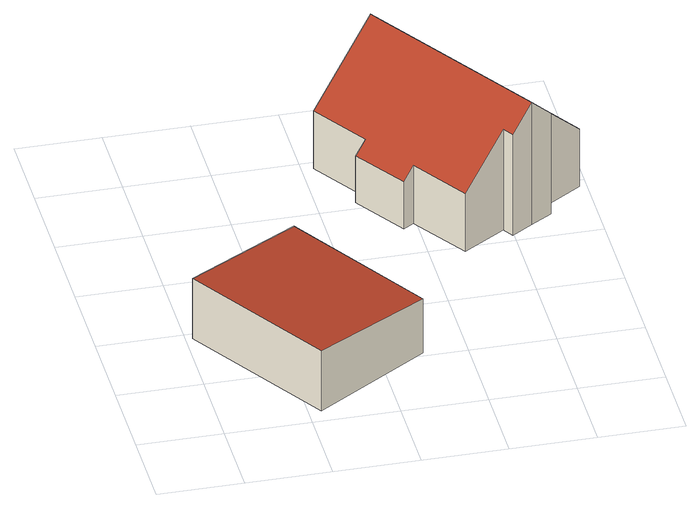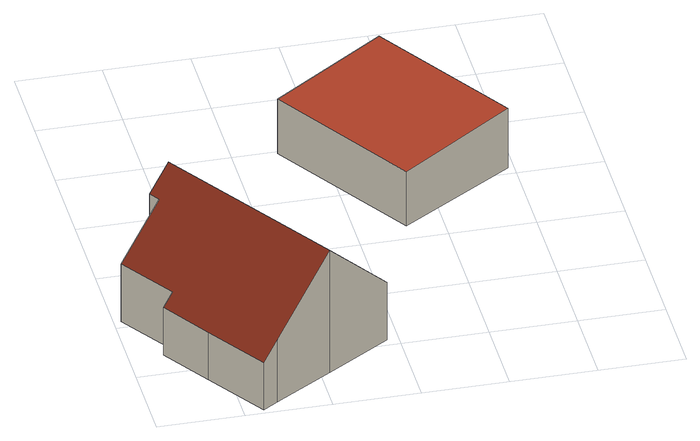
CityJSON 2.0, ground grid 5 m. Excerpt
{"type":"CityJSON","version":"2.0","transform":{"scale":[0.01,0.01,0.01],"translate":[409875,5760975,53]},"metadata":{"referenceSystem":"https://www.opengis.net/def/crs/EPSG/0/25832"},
"CityObjects":{
"building1":{"type":"Building","attributes":{"Gemeindeschluessel":"05515000","Geometrietyp2DReferenz":"3000","function":"31001_2460","roofType":"2100","measuredHeight":3.99},"geometry":[{"type":"Solid","lod":"2","boundaries":[[[[0,1,2,3]],[[4,5,1,0]],[[6,7,5,4]],[[3,2,7,6]],[[4,0,3,6]],[[1,5,7,2]]]],"semantics":{"surfaces":[{"type":"WallSurface"},{"type":"RoofSurface"},{"type":"GroundSurface"}],"values":[[0,0,0,0,1,2]]}}]},
"building2":{"type":"Building","attributes":{"Gemeindeschluessel":"05515000","Geometrietyp2DReferenz":"3000","function":"31001_1000","roofType":"3100","measuredHeight":8.11},"address":[{"country":"Germany","locality":"Münster","thoroughfareNumber":"142","thoroughfareName":"Sudmühlenstraße"}],"geometry":[{"type":"Solid","lod":"2","boundaries":[[[[8,9,10,11]],[[12,13,9,8]],[[14,15,13,12]],[[16,17,15,14]],[[18,19,17,16]],[[20,21,19,18]],[[22,23,21,20]],[[24,25,23,22]],[[26,27,25,24]],[[28,29,27,26]],[[30,31,29,28]],[[32,33,31,30]],[[34,35,33,32]],[[36,37,35,34]],[[38,39,37,36]],[[40,41,39,38]],[[42,43,41,40]],[[11,10,43,42]],[[36,34,32,30,28,26,24,22,20,38]],[[18,16,14,12,8,11,42,40,38,20]],[[9,13,15,17,19,21,23,25,27,29,31,33,35,37,39,41,43,10]]]],"semantics":{"surfaces":[{"type":"WallSurface"},{"type":"RoofSurface"},{"type":"GroundSurface"}],"values":[[0,0,0,0,0,0,0,0,0,0,0,0,0,0,0,0,0,0,1,1,2]]}}]}
},
"vertices":[
[712,1379,416],[712,1379,54],[37,947,54],[37,947,453],[1244,521,416],[1244,521,54],[569,92,453],[569,92,54],
[2303,2309,363],[2303,2309,49],[2118,2599,49],[2118,2599,362],[2242,2270,432],[2242,2270,49],[2456,1936,432],[2456,1936,49],[2203,1775,717],[2203,1775,49],[2244,1711,717],[2244,1711,49],[2118,1631,860],[2118,1631,49],[1992,1550,718],[1992,1550,49],[1952,1614,718],[1952,1614,49],[1699,1452,432],[1699,1452,49],[1483,1790,432],[1483,1790,49],[1419,1749,359],[1419,1749,49],[1218,2062,359],[1218,2062,49],[1282,2103,431],[1282,2103,49],[1066,2441,431],[1066,2441,49],[1445,2683,860],[1445,2683,49],[1794,2906,464],[1794,2906,49],[1884,2964,362],[1884,2964,49]
]}
